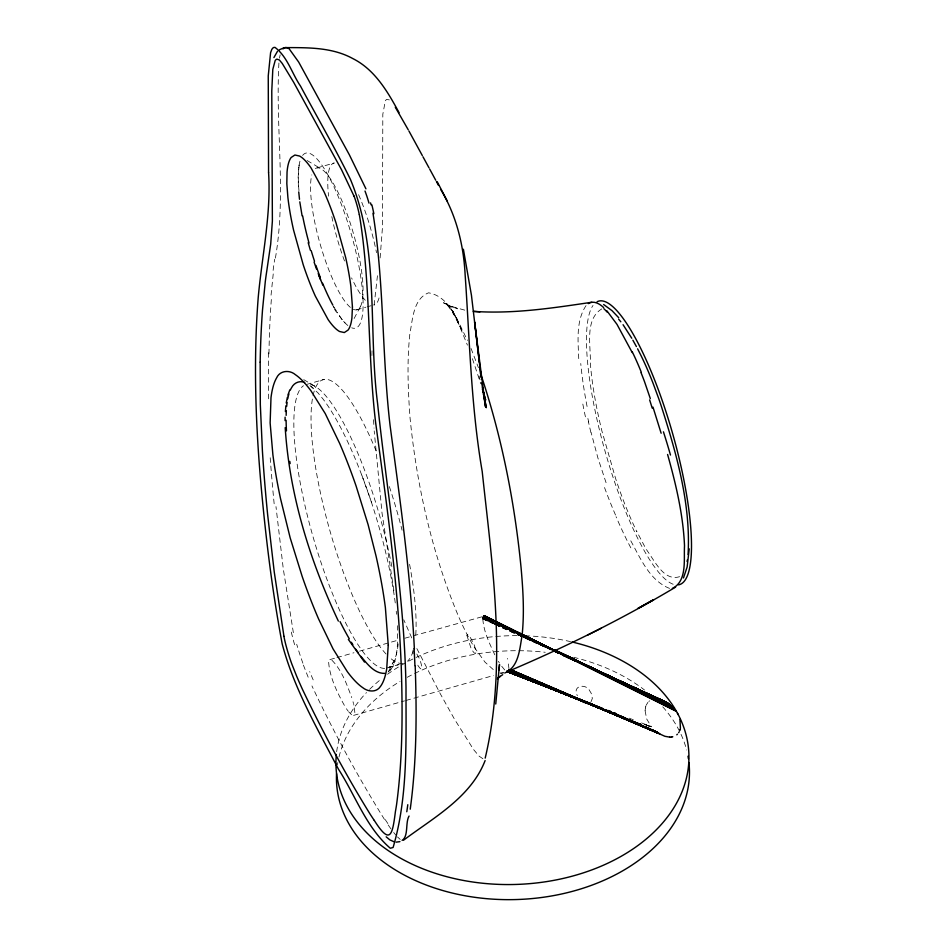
<?xml version="1.0" encoding="UTF-8"?>
<svg xmlns="http://www.w3.org/2000/svg" width="947" height="947" viewBox="0 0 947 947"><rect width="100%" height="100%" fill="white"/><g stroke="black" fill="none" stroke-linecap="round" stroke-linejoin="round"><path stroke-width="0.71" stroke-dasharray="4.74 3.55" d="M494.796 654.827C489.445 643.297 483.491 631.282 482.781 618.379M268.332 352.627L268.688 401.978M371.922 355.539L372.064 348.638M645.108 710.771L646.635 718.868L651.37 726.834M645.108 710.724L645.392 708.131M354.853 712.594L353.941 705.397M508.977 668.665L507.983 661.053M328.656 662.32C329.805 677.709 337.452 693.133 345.11 706.675M278.927 63.011C275.246 128.638 286.775 194.964 275.044 260.105M271.055 295.144L273.494 271.268M374.124 305.159L377.604 274.334M299.134 165.038L298.116 177.42L298.518 189.554M380.114 257.951L382.47 227.256L382.813 114.279L385.346 100.749L386.554 99.376L389.371 99.909M298.672 168.223L298.814 167.299M279.46 58.158L280.17 54.843M645.428 707.954L645.665 706.876M393.36 665.185L393.68 664.415M646.304 704.959L647.937 702.354M388.59 671.269L393.384 662.095M354.131 318.5L360.89 305.609M413.07 650.056L413.188 653.738M390.247 670.204L392.224 667.446A139.316 33.003 74.1 0 0 397.373 625.718M591.011 701.774L592.325 698.484L591.626 694.317A23.58 16.62 -1.9 0 0 589.945 691.239C586.619 683.237 572.39 685.19 577.007 694.932A23.58 16.62 -1.9 0 0 577.35 695.725M586.027 305.621C575.492 321.507 578.25 342.187 578.783 360.274M390.969 669.351L388.104 672.086M648.873 701.443L649.642 700.839M679.615 576.676C664.178 581.695 654.886 561.145 647.393 551.012A155.545 36.838 74.1 0 1 643.972 545.152L636.798 531.504M413.306 635.828L485.314 615.87M389.016 667.375L398.865 664.569M317.056 167.903L334.267 163.002A73.7 17.46 74.1 0 0 328.573 196.171M356.581 309.847L365.85 307.207M367.164 306.828L371.141 305.692M306.449 384.482L324.052 379.475M329.876 659.609L335.569 657.987M336.943 657.585L353.953 652.743M359.576 651.145L397.787 640.243M404.819 638.242L411.921 636.218M387.193 667.884L399.113 664.486M353.598 715.387L404.535 700.875M405.92 700.484L493.624 675.483M500.655 673.471L503.52 672.654M601.795 308.9C584.417 319.411 590.952 346.022 590.348 363.198A136.261 32.281 74.1 0 0 601.901 431.003L615.562 478.353A131.467 31.144 74.1 0 0 636.786 531.587M500.182 672.938L503.603 672.986M464.717 310.143L448.842 305.668L451.494 306.911L443.563 302.803L451.494 306.911M669.565 588.407C649.097 580.393 639.947 557.049 629.85 539.139M448.842 305.668L457.484 308.781L454.927 307.858M629.163 718.181L633.306 719.767M641.545 722.916L651.181 726.598M645.925 724.798L651.429 726.917M494.89 624.215L519.134 635.248M520.483 635.863L551.45 649.95L520.436 636.017M482.769 618.924L493.541 623.813M494.879 624.416L519.134 635.425M482.781 618.474L493.517 623.386M494.843 623.99L551.19 649.737M494.831 624.191L551.107 649.82M482.792 618.261L493.553 623.197M494.867 623.801L519.098 634.904M520.353 635.473L551.355 649.701M482.828 617.858L493.541 622.806M494.855 623.398L520.317 635.153L494.831 623.588M521.572 635.721L552.456 649.985M482.804 618.06L493.565 623.008M520.448 635.354L552.717 650.187M519.063 634.419L494.926 623.256L519.003 634.383M493.576 622.262L482.911 617.302L493.6 622.286M520.223 634.656L494.879 623.055M521.56 635.283L552.208 649.535M482.887 617.48L493.541 622.428M552.61 649.82L521.537 635.425L552.361 649.642M482.958 617.136L493.647 622.132L482.982 617.03M494.973 622.747L520.377 634.608L495.009 622.653M521.679 635.212L552.468 649.595M493.671 621.871L483.029 616.876L493.73 621.895M495.009 622.499L520.294 634.372M521.631 634.999L552.243 649.37M495.068 622.522L520.507 634.443M521.844 635.07L552.622 649.512L521.738 635.153M483.077 616.722L493.742 621.741M495.056 622.357L520.4 634.301M521.667 634.881L552.385 649.358M521.939 634.076L552.539 649.346L521.868 634.75L552.693 649.382L522.176 634.23M483.124 616.58L493.801 621.623M495.127 622.238L520.483 634.218L483.183 616.45L520.672 634.088M521.773 634.81L552.503 649.334M521.773 634.62L552.74 649.311L522.14 634.419M521.963 634.526L552.563 649.121L521.821 634.537M483.467 616.024L520.826 633.922L483.55 615.941M493.032 620.285L483.739 615.799L520.732 633.709M552.527 649.003L494.665 620.818L553.143 649.299L494.784 620.818M494.346 620.924L520.933 633.768M483.645 615.858L520.814 633.78M483.87 615.728L493.186 620.249M494.488 620.865L553.084 649.322M493.221 620.19L483.964 615.68L493.328 620.155M494.654 620.794L521.087 633.673M522.401 634.312L552.823 649.595M484.189 615.633L493.576 620.155L484.308 615.621M484.083 615.657L493.458 620.155M484.426 615.621L493.801 620.19L484.521 615.621M521.56 633.851L553.474 649.559L521.69 633.934M494.926 620.83L553.297 649.488M484.604 615.633L553.332 649.559M553.119 649.417L484.734 615.668M484.828 615.692L520.59 633.413M521.797 633.993L552.29 649.145M493.15 619.776L485.16 615.81L493.304 619.859M494.417 620.415L520.909 633.614L484.971 615.728M494.476 620.439L521.075 633.732M303.727 379.64L314.771 386.187M307.159 160.552L321.021 168.803M482.911 758.725L479.182 756.215L473.524 749.503L454.513 719.235L440.177 693.571L415.354 645.676M446.416 304.271L449.434 306.426L445.753 303.431L453.435 311.894L446.463 303.466L457.318 319.589L450.879 308.533L462.621 332.042L452.997 311.232L458.608 323.27M493.269 669.565L484.994 662.119L474.471 647.547A126.851 30.044 74.1 0 1 458.822 617.077C432.128 553.758 416.763 485.929 410.027 417.651C407.979 389.69 406.879 361.494 409.885 333.557C412.762 319.577 413.046 298.944 428.553 292.812C450.512 296.612 458.159 323.211 467.605 340.411M486.06 616.331L491.256 622.416M331.935 660.26C341.974 670.369 346.827 684.515 351.751 697.584M351.562 714.713L348.733 711.86M400.214 839.409L397.503 836.935M309.965 385.571L318.003 392.922L322.903 398.865A166.08 39.336 74.1 0 1 354.225 456.371C369.176 491.848 380.741 528.769 388.874 566.413A139.316 33.003 74.1 0 1 395.325 603.488M311.042 386.281L313.22 388.104M504.727 669.967L500.738 665.043M345.075 322.974L343.631 321.4M395.609 834.852L393.692 832.496M446.463 303.466L449.576 307.195M342.151 319.624L336.86 312.332M348.165 711.138L347.573 710.345M390.91 828.838L388.057 824.79M347.265 709.93L346.448 708.747M384.458 819.415C357.717 776.41 333.439 731.782 311.954 685.924M499.341 662.912L498.359 661.314M333.048 306.023L334.303 308.154M411.756 637.947L403.765 619.788M457.152 320.181L467.439 345.146M308.166 677.223L302.803 663.575M471.05 348.46L478.436 367.696M361.813 475.134L371.425 502.206M606.068 482.698L597.877 457.875L591.141 432.613M472.423 358.688L480.756 383.76M353.018 701.751L353.515 703.621M507.32 658.437L507.485 659.088M479.064 375.995L480.058 379.83M353.705 704.39L353.882 705.124M293.357 632.655L283.271 568.745L275.979 506.609M587.886 418.467L588.667 421.971M393.869 590.455L382.02 513.073L374.207 430.921M373.532 419.71L374.041 428.115M673.175 584.24A147.389 34.909 74.1 0 1 605.808 453.85A147.389 34.909 74.1 0 1 593.011 305.455M396.225 611.229A139.316 33.003 74.1 0 1 396.521 614.248M302.614 155.426A90.959 21.544 74.1 0 1 351.455 234.809A90.959 21.544 74.1 0 1 351.692 327.804M347.845 325.496A90.959 21.544 74.1 0 1 336.789 311.906M334.433 307.964A90.959 21.544 74.1 0 1 333.64 306.568M298.968 190.702A90.959 21.544 74.1 0 1 300.744 158.847M268.96 353.894A965.443 229.079 74 0 1 271.588 296.281M273.115 270.392A689.416 162.718 74.2 0 1 274.689 259.253M387.868 823.547A238.218 51.825 72.7 0 1 384.293 818.137M313.185 679.887A174.201 47.93 75.4 0 1 309.669 671.553M302.898 663.22A62.324 11.885 73.3 0 1 296.707 644.28M294.612 644.729A43.669 9.588 73.3 0 1 290.954 630.406M274.156 503.768A888.878 208.281 74.2 0 1 270.179 457.437M587.081 406.488A147.578 33.583 74.4 0 1 580.76 363.506M585.424 416.846A146.181 34.98 73.9 0 1 582.488 402.297M590.916 432.507A139.73 25.983 74.9 0 1 588.43 421.794M615.526 515.05A144.702 34.66 72.5 0 1 603.902 485.858M630.809 547.816A138.38 26.149 71.6 0 1 616.071 516.719M403.079 663.362A147.389 34.909 74.1 0 1 390.72 658.449M386.08 654.022A147.389 34.909 74.1 0 1 311.232 427.499A147.389 34.909 74.1 0 1 377.439 454.122M389.347 486.58A147.389 34.909 74.1 0 1 402.073 530.225M409.589 564.329A147.389 34.909 74.1 0 1 415.52 637.71M413.164 650.861A147.389 34.909 74.1 0 1 407.459 661.207M384.66 668.381A147.389 34.909 74.1 0 1 313.126 537.091A147.389 34.909 74.1 0 1 303.466 385.749M310.616 384.529A147.389 34.909 74.1 0 1 391.857 566.519M398.178 643.901A147.389 34.909 74.1 0 1 389.229 666.901M365.293 300.27A73.7 17.46 74.1 0 1 351.574 277.909M344.507 260.958A73.7 17.46 74.1 0 1 331.545 215.241M358.593 194.668A73.7 17.46 74.1 0 1 376.515 252.695M379.037 297.938A73.7 17.46 74.1 0 1 373.793 304.946M315.375 168.59A73.7 17.46 74.1 0 1 355.113 239.591A73.7 17.46 74.1 0 1 352.615 308.947M350.39 307.396A73.7 17.46 74.1 0 1 320.524 245.368A73.7 17.46 74.1 0 1 311.812 174.911M416.834 654.022A23.58 5.587 74.1 0 1 418.089 656.378C420.551 659.005 424.741 675.353 418.408 666.191A23.58 5.587 74.1 0 1 416.739 663.125M337.428 764.998A176.568 124.412 -1.9 0 1 337.842 762.477M338.99 757.02A176.568 124.412 -1.9 0 1 400.06 681.39M407.198 677.306A176.568 124.412 -1.9 0 1 545.247 652.294M573.527 657.277A176.568 124.412 -1.9 0 1 644.528 690.02M662.734 706.829A176.568 124.412 -1.9 0 1 686.611 749.988M645.676 706.829A21.615 15.223 -1.9 0 1 646.02 705.657M336.67 751.693A176.556 124.4 -1.9 0 1 366.489 692.565M369.614 689.369A176.556 124.4 -1.9 0 1 380.895 679.319M387.524 674.264A176.556 124.4 -1.9 0 1 519.181 635.65M525.076 635.78A176.556 124.4 -1.9 0 1 570.532 641.628M466.918 635.473L470.848 647.701A23.58 5.587 74.1 0 0 472.517 650.767C478.851 659.929 474.66 643.581 472.198 640.953A23.58 5.587 74.1 0 0 470.517 637.876C469.972 636.964 467.569 632.904 466.918 635.473M650.222 726.586L643.333 723.934L650.222 726.586M493.541 623.6L482.769 618.699L493.494 623.576M493.576 622.629L482.852 617.669L493.565 622.617M552.586 649.938L524.425 636.905L552.468 649.855M520.637 633.886L483.396 616.118L520.684 633.922"/><path stroke-width="1.42" d="M285.083 420.61L285.106 417.165M260.176 362.145L260.318 404.547L262.402 450.76A878.579 208.103 74.1 0 0 267.622 514.493L274.239 571.905L283.958 636.36M689.215 548.858L687.131 567.016L683.474 577.966M285.378 411.543L285.887 405.766M688.078 554.528C690.872 503.934 676.679 454.217 661.408 406.476A143.684 34.033 74.1 0 0 658.674 398.462L652.968 383.002A124.294 29.44 74.1 0 0 641.143 355.812L637.591 348.804M498.998 669.955L499.507 664.522L495.743 704.023M410.229 809.188C416.704 761.838 416.846 713.825 415.2 666.143M687.072 561.512L687.368 559.866M409.057 816.054C405.15 822.588 408.761 836.319 402.096 840.368M286.231 402.984L287.391 397.29M680.408 728.231L679.934 719.389M680.195 729.107L680.017 729.687M680.005 729.758L679.65 730.753M287.912 395.065L289.77 389.998M485.113 760.571C470.789 797.504 433.679 817.581 403.588 840.167M273.908 57.566L277.459 51.339M485.195 758.097C507.391 664.439 492.298 565.998 482.212 471.535C471.014 406.429 469.7 340.293 465.119 274.535C463.58 244.646 456.194 215.016 440.592 189.27M679.117 731.901L678.644 732.706M282.964 48.853L285.899 47.48L289.036 48.64L298.672 62.064L349.336 154.763L365.933 188.832M677.436 734.197L676.774 734.801M497.424 679.035L500.099 676.359L497.601 678.123L502.715 674.702M678.028 714.547L677.401 713.091M672.346 588.407C687.309 581.257 683.698 559.618 684.515 545.851C683.189 514.777 675.957 484.308 667.588 454.477M279.495 49.729L284.207 47.658M588.312 303.608C593.485 300.092 599.759 303.809 603.63 307.562M675.637 587.093C623.41 618.261 568.91 645.392 513.025 669.316M587.838 634.999L601.345 628.204M504.739 672.997C518.814 667.244 519.619 648.896 522.022 635.982C524.52 613.159 523.075 590.159 521.039 567.36C514.552 501.472 501.614 436.034 480.46 373.236M399.93 841.634L396.154 842.155M672.796 736.778L671.861 736.955M671.743 736.979L671.092 737.05M591.697 302.271C552.575 308.083 512.931 314.167 473.275 311.35L479.963 311.859M588.312 703.195L583.743 702.354L579.895 699.466M384.802 673.388C374.16 673.66 367.081 663.587 360.854 656.318M670.417 737.097L669.778 737.109M284.917 47.61C307.834 47.634 332.089 47.184 352.781 58.56C374.823 69.569 387.737 91.729 399.042 112.622M669.505 737.109L664.901 736.293L660.237 734.197M657.668 699.087L666.061 702.141L674.027 708.747L554.622 650.139M304.662 382.517C299.595 380.197 293.854 382.955 291.534 387.749A139.316 33.003 74.1 0 0 290.374 389.927M393.881 841.682L389.88 839.906L386.175 836.817M506.692 671.352L571.42 696.104M575.492 697.667L581.044 699.786M506.799 671.387L581.221 699.963M583.932 701.005L592.242 704.189M597.474 706.509L507.154 671.482L592.396 704.319M506.894 671.423L592.337 704.308M598.173 706.711L602.316 708.309M607.832 710.451L610.59 711.517M613.845 712.878L616.615 713.943M507.024 671.459L580.854 700.022M583.589 701.076L590.431 703.728M593.165 704.781L597.261 706.367M608.199 710.593L610.933 711.659M613.668 712.712L616.402 713.778M507.284 671.494L601.795 708.297M507.414 671.494L602.067 708.545M604.766 709.623L610.294 711.765M507.533 671.494L603.594 709.196M607.678 710.818L615.929 714.05M624.629 717.731L507.758 671.447L626.583 718.666M507.651 671.47L603.843 709.457M606.589 710.534L623.079 717.045M507.959 671.364L640.752 724.562M508.148 671.234L640.941 724.715L508.231 671.151L634.348 722.159M634.36 722.147L508.314 671.068L641.865 725.402M508.444 670.902L642.03 725.532M644.753 726.657L648.849 728.326M508.515 670.784L650.589 729.178M508.634 670.535L655.182 731.238L508.74 670.239L650.293 729.368M508.788 670.085L657.1 732.209L653.016 730.504M508.823 669.92L658.224 732.978M658.058 732.871L508.859 669.754L657.538 732.516M510.244 670.145L658.804 733.345M510.279 669.967L658.639 733.238M510.291 669.766L660.142 734.15M659.124 733.546L510.315 669.576L658.84 733.369M563.572 655.466L572.994 659.763M583.766 664.664L665.907 702.047L583.766 664.758M567.513 657.372L572.994 659.87M557.901 652.791L555.131 651.512L557.901 652.672M563.169 655.182L575.338 660.757M666.546 702.437L581.92 663.752L666.321 702.295M563.157 655.312L575.22 660.805M561.926 654.507L575.563 660.793M578.25 662.024L666.984 702.698M554.966 651.11L667.599 703.1L555.143 651.098M554.954 651.228L558.967 653.075M561.642 654.306L575.563 660.686M576.332 661.053L667.185 702.828M555.273 651.181L559.286 653.039M561.973 654.282L667.919 703.301M554.871 650.778L668.132 703.455L554.847 650.885M555.06 650.79L668.76 703.893M555.037 650.885L668.558 703.751M554.906 650.613L669.387 704.355M555.297 650.767L669.067 704.118L555.155 650.778M554.942 650.518L669.695 704.592M555.214 650.518L669.908 704.757L555.084 650.53M670.535 705.266L554.978 650.4L671.766 706.367L555.131 650.329M555.368 650.648L670.334 705.101M671.565 706.19L555.344 650.411L673.068 707.669L555.439 650.4M671.151 705.811L555.297 650.471L672.169 706.758M555.392 650.388L672.37 706.959M555.546 650.423L672.879 707.468M674.678 709.516L554.457 650.068L673.648 708.309M555.593 650.553L673.447 708.084M554.705 650.139L674.217 708.96M554.433 650.068L674.406 709.185M553.604 649.796L675.128 710.096M554.682 650.246L674.856 709.741M553.888 650.021L675.566 710.676M553.64 649.808L675.483 710.558M553.983 650.116L675.827 711.031M603.63 304.52L612.046 310.675L618.711 317.719M606.92 310.841L616.994 324.371L632.241 352.58M618.64 319.175L620.83 321.791M364.512 662.095L348.366 639.45M623.055 324.703L631.767 338.257M374.278 820.41C390.188 845.434 392.389 835.514 395.42 811.555A454.619 107.686 74.1 0 0 396.544 804.808C402.842 758.05 402.747 710.652 401.137 663.587A716.394 169.679 74.1 0 0 400.321 646.754C396.462 571.491 385.618 496.867 375.592 422.267C367.412 353.302 370.786 283.236 359.351 214.661M395.29 107.212L408.24 129.786M334.788 308.982L336.221 311.303M632.868 340.174L636.408 346.578M408.938 131.041L422.326 155.568M422.989 156.8L429.027 167.868M429.689 169.087L435.715 180.202M436.413 181.504L438.497 185.387M437.313 181.907L447.386 201.309M338.351 621.078C309.811 560.423 289.451 494.796 285.201 427.618M318.973 275.553L322.797 285.094M354.036 196.183L341.618 169.892L293.736 82.425L282.206 63.39L279.341 59.969L276.962 59.14A46.214 10.95 74.1 0 0 275.163 60.584L272.807 69.38L271.777 91.09L272.381 220.994L270.712 244.042L266.841 270.522A681.532 161.428 74.1 0 0 265.29 281.579L262.497 310.107A962.223 227.907 74.1 0 0 260.176 362.156M318.216 273.565L320.477 279.519M314.084 262.082L316.476 268.972M650.305 398.569L644.587 381.866A129.206 37.478 76.7 0 0 640.965 372.502M661.136 433.229L652.98 407.115M482.414 389.051L485.633 400.155L482.544 388.791M308.201 242.704L310.403 250.339M370.573 202.907L371.07 204.812M463.391 249.239L471.44 295.239L481.088 377.06M483.515 394.165L486.296 407.707L482.52 387.051M372.964 213.205C384.293 283.342 381.83 354.841 390.057 425.333C399.954 499.708 410.655 574.095 414.384 649.109M302.105 215.88L299.797 201.841M481.763 382.919L485.444 406.571L474.625 321.992L479.383 362.606M299.501 199.296L298.731 191.921M479.727 365.506L481.088 377.119M597.095 301.738A147.389 34.909 74.1 0 1 672.169 431.962A147.389 34.909 74.1 0 1 678.502 584.855M290.149 463.592A139.316 33.003 74.1 0 1 289.806 461.39M286.468 430.861A139.316 33.003 74.1 0 1 286.112 420.255M286.148 415.366A139.316 33.003 74.1 0 1 286.337 410.761M286.657 406.464A139.316 33.003 74.1 0 1 287.119 402.475M287.734 398.829A139.316 33.003 74.1 0 1 288.894 393.988M358.345 652.909A166.08 39.336 74.1 0 1 355.8 649.228M352.852 644.67A166.08 39.336 74.1 0 1 351.361 642.267M349.301 638.811A166.08 39.336 74.1 0 1 340.032 621.599M332.847 305.123A90.959 21.544 74.1 0 1 322.596 283.248M320.311 277.507A90.959 21.544 74.1 0 1 315.919 265.432M314.522 261.277A90.959 21.544 74.1 0 1 311.208 250.706M309.006 243.024A90.959 21.544 74.1 0 1 302.638 215.869M354.071 196.088A33.216 7.872 74.1 0 1 359.292 214.614M374.278 820.41A249.108 58.998 74.1 0 1 370.076 814.065C345.217 773.877 322.88 732.114 302.519 689.487A182.096 43.136 74.1 0 1 296.742 676.395L291.854 664.096A52.76 12.5 74.1 0 1 286.55 647.464A34.175 8.097 74.1 0 1 283.911 636.325M365.009 191.034A38.413 9.683 73.7 0 1 368.987 203.132M371.875 204.86A49.493 13.116 74.7 0 1 373.852 213.738M414.099 648.624A725.414 173.289 74 0 1 414.928 665.646M407.79 804.701A475.311 130.615 69.7 0 1 406.772 811.757M663.433 431.82A150.502 30.647 72.8 0 1 670.488 455.045M649.63 399.883A150.573 32.814 75.3 0 1 652.223 408.181M632.324 351.964A134.048 38.898 76.7 0 1 641.143 371.875M603.914 308.722A152.076 31.547 71.6 0 1 607.228 312.179M688.931 762.524A176.568 124.412 -1.9 0 1 516.719 899.532A176.568 124.412 -1.9 0 1 336.552 773.699M687.996 756.227A176.568 124.412 -1.9 0 1 688.422 758.748M571.964 641.959A176.556 124.4 -1.9 0 1 683.355 788.306A176.556 124.4 -1.9 0 1 484.213 883.397A176.556 124.4 -1.9 0 1 336.351 754.451M268.569 172.543C271.233 214.638 261.976 255.832 258.223 297.488C253.299 360.487 255.536 423.83 261.171 486.699C265.953 539.364 272.393 591.946 282.194 643.924C293.89 688.41 317.363 728.598 338.422 769.13C355.338 795.291 366.264 827.607 390.306 848.252L393.1 847.482C408.24 795.965 405.884 740.767 406.003 687.534C404.322 592.1 387.56 498.004 377.569 403.339C367.992 329.189 379.842 249.854 350.437 179.409C334.895 147.72 317.162 117.156 300.483 86.059C291.925 73.499 287.45 56.666 274.95 47.35L273.304 47.599L271.848 49.28L270.593 52.665L268.25 75.89L268.569 172.543M352.438 307.053L351.917 317.979A93.789 22.219 74.1 0 1 348.046 330.089L344.317 332.551L339.606 331.509A94.404 22.361 74.1 0 1 328.112 319.577L315.351 296.151A94.416 22.361 74.1 0 1 303.194 264.675L293.57 230.097A94.345 22.349 74.1 0 1 287.9 197.532L286.823 183.611L287.048 172.082A94.38 22.349 74.1 0 1 291.167 157.486L294.884 155.012L299.595 156.054A94.392 22.361 74.1 0 1 311.101 167.998L323.862 191.424A94.416 22.361 74.1 0 1 336.007 222.888L345.643 257.466A93.824 22.219 74.1 0 1 350.852 286.254L352.438 307.053M388.246 645.12L386.696 668.913A169.063 40.046 74.1 0 1 380.339 686.587C376.385 692.719 367.874 691.843 362.796 687.688A170.436 40.366 74.1 0 1 347.229 671.541L333.048 648.896L318.618 619.018A170.448 40.366 74.1 0 1 302.164 576.392L290.173 537.837L280.584 498.88A170.342 40.342 74.1 0 1 272.89 454.797L270.132 422.93L270.996 397.716A170.342 40.342 74.1 0 1 276.571 377.96C279.85 370.372 289.675 369.638 295.476 374.752A170.448 40.366 74.1 0 1 311.042 390.922L325.235 413.567L339.665 443.456A170.436 40.366 74.1 0 1 356.108 486.06L368.099 524.614L376.006 555.865A168.874 39.999 74.1 0 1 385.393 607.678L388.246 645.12M651.915 600.635L637.958 608.436L653.714 599.64L651.915 600.635M641.214 724.928L637.106 723.259L641.202 724.94M656.91 732.078L652.838 730.374L656.91 732.078"/></g></svg>
